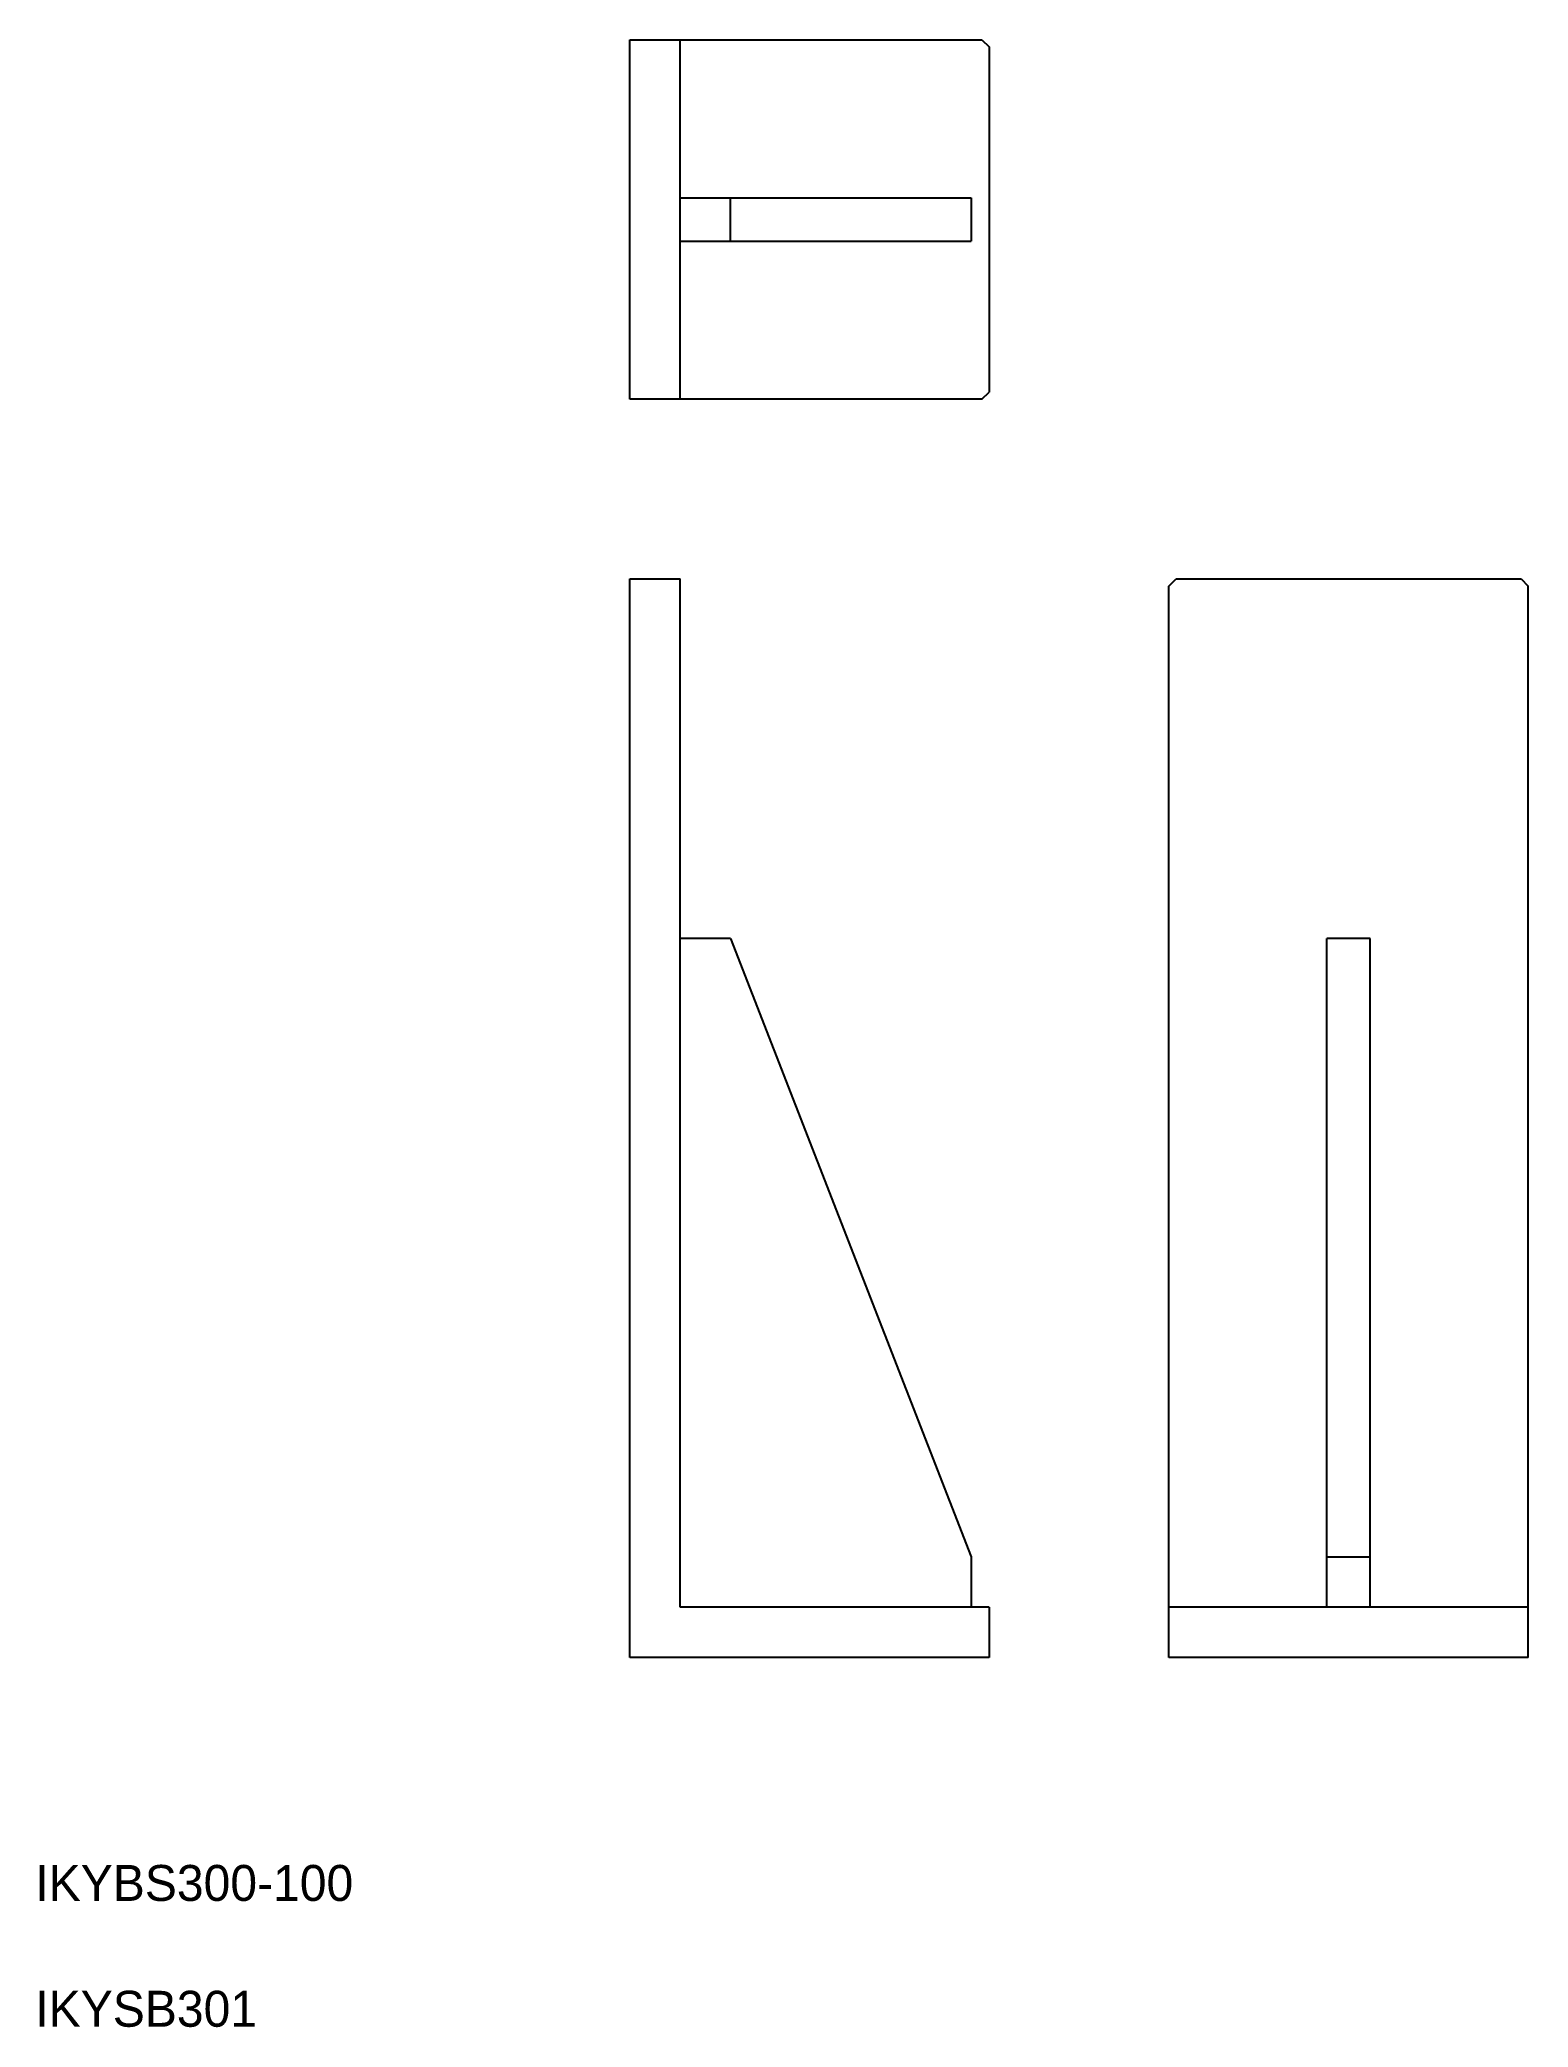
# Model space of a CAD drawing. Extents: x 51 to 465, y 50 to 603.
import ezdxf

# ---------------------------------------------------------------- set-up
doc = ezdxf.new("R2010")
doc.units = 0
doc.layers.get('0').update_dxf_attribs({"linetype": 'CONTINUOUS'})

msp = doc.modelspace()

# ---------------------------------------------------------------- linework, layer by layer
at = {"color": 7, "linetype": 'CONTINUOUS'}
for p, q in [((215.41, 502.74), (215.41, 602.74)), ((215.41, 602.74), (313.41, 602.74)), ((229.41, 502.74), (229.41, 602.74)), ((313.41, 602.74), (315.41, 600.74)), ((315.41, 600.74), (315.41, 504.74)), ((229.41, 558.74), (310.41, 558.74)), ((243.41, 546.74), (243.41, 558.74)), ((310.41, 558.74), (310.41, 546.74)), ((215.41, 552.74), (215.41, 552.74)), ((229.41, 546.74), (310.41, 546.74)), ((313.41, 502.74), (315.41, 504.74)), ((313.41, 502.74), (215.41, 502.74)), ((215.41, 152.74), (215.41, 452.74)), ((215.41, 452.74), (229.41, 452.74)), ((229.41, 166.74), (229.41, 452.74)), ((365.41, 450.74), (367.41, 452.74)), ((365.41, 152.74), (365.41, 450.74)), ((367.41, 452.74), (463.41, 452.74)), ((463.41, 452.74), (465.41, 450.74)), ((465.41, 152.74), (465.41, 450.74)), ((243.41, 352.74), (229.41, 352.74)), ((243.41, 352.74), (310.41, 180.74)), ((409.41, 166.74), (409.41, 352.74)), ((421.41, 352.74), (409.41, 352.74)), ((421.41, 166.74), (421.41, 352.74)), ((310.41, 180.74), (310.41, 166.74)), ((409.41, 180.74), (421.41, 180.74)), ((315.41, 166.74), (229.41, 166.74)), ((315.41, 166.74), (315.41, 152.74)), ((465.41, 166.74), (365.41, 166.74)), ((315.41, 152.74), (215.41, 152.74)), ((465.41, 152.74), (365.41, 152.74))]:
    msp.add_line(p, q, dxfattribs=at)

# ---------------------------------------------------------------- texts
for s, p in [('IKYBS300-100', (50, 85)), ('IKYSB301', (50, 50))]:
    msp.add_text(s, height=10, dxfattribs=at).set_placement(p)

doc.saveas('drawing.dxf')
